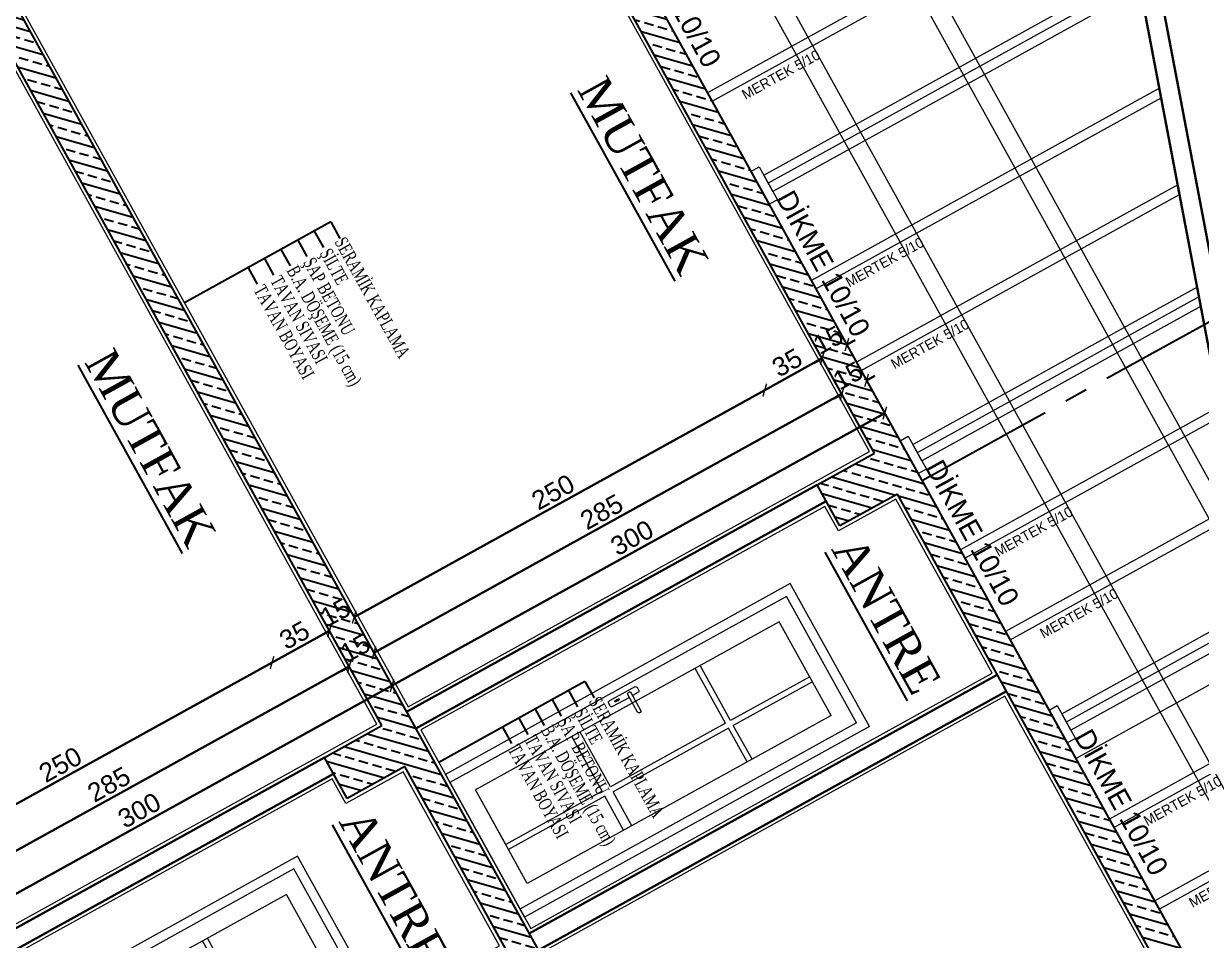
# Model space of a CAD drawing. Header units: millimetres. Extents: x 2232 to 85269, y -3593 to 5869.
# Drawn here: x 6790.8 to 6947.7, y 3427 to 3549.2 of the extents above; entities that cross this region are included whole.
import ezdxf

# ---------------------------------------------------------------- set-up
doc = ezdxf.new("R2010")
doc.units = ezdxf.units.MM
for name, pattern in [('CENTER2', [112.5, 75, -12.5, 12.5, -12.5]), ('DASHDOT2', [12.7, 6.35, -3.175, 0, -3.175]), ('DOTX2', [0.5, 0, -0.5])]:
    doc.linetypes.add(name, pattern=pattern)
for name, color, linetype in [("'YAZI", 7, 'Continuous'), ('DOĞRAMA', 33, 'Continuous'), ('GORUNUS', 125, 'Continuous'), ('poz', 1, 'Continuous'), ('Standart', 7, 'Continuous'), ('Yazi', 7, 'Continuous')]:
    doc.layers.add(name, color=color, linetype=linetype)
for name, color, linetype, lineweight in [('aks', 251, 'DASHDOT2', 35), ('DENIZLIK', 8, 'Continuous', 20), ('duvar', 232, 'Continuous', 30), ('iz', 1, 'DOTX2', 20), ('Kiris', 7, 'Continuous', 30), ('Mertek', 137, 'Continuous', 5), ('sıva iç', 21, 'Continuous', 0), ('yazı', 11, 'Continuous', 20), ('ölçü iç', 170, 'Continuous', 9), ('ÖLÇÜ İÇ', 7, 'Continuous', 9)]:
    doc.layers.add(name, color=color, linetype=linetype, lineweight=lineweight)
doc.styles.get("Standard").update_dxf_attribs({"font": 'arial.ttf'})
doc.styles.add('Times roman', font='times.ttf')
doc.styles.add('UNIVCH', font='times.ttf', dxfattribs={"width": 0.7})
doc.dimstyles.new('zulay iç ölçü', dxfattribs={"dimtxt": 10, "dimasz": 5, "dimexe": 0.18, "dimexo": 0, "dimgap": 2, "dimtad": 3, "dimdec": 0, "dimzin": 0, "dimdsep": 46, "dimtxsty": 'Standard', "dimblk": 'ARCHTICK', "dimcen": 0.09, "dimse1": 1, "dimse2": 1, "dimadec": 0, "dimazin": 0, "dimtfac": 1, "dimtdec": 0, "dimtix": 1, "dimtofl": 0, "dimtmove": 0, "dimatfit": 3, "dimldrblk": 'ARCHTICK', "dimfxl": 1, "dimtolj": 1, "dimtzin": 0, "dimarcsym": 0})
pattern_1 = [(45, (0, 0), (-7.071068, 7.071068), []), (45, (7.071, 0), (-7.071068, 7.071068), [5, -2.5])]

# ---------------------------------------------------------------- blocks, each defined once
blk = doc.blocks.new('IDE1091Entity57')
at = {"layer": 'Standart', "linetype": 'Continuous', "lineweight": -3}
h = blk.add_hatch(dxfattribs=at)
h.set_pattern_fill('ANSI33', color=171, scale=40, style=0)
h.set_pattern_definition(pattern_1)
h.paths.add_polyline_path([(4705, 1335), (4205, 1335), (4205, 1350), (4705, 1350)])
blk = doc.blocks.new('IDE1091Entity60')
at = {"layer": 'Standart', "linetype": 'Continuous', "lineweight": -3}
h = blk.add_hatch(dxfattribs=at)
h.set_pattern_fill('ANSI33', color=171, scale=40, style=0)
h.set_pattern_definition(pattern_1)
h.paths.add_polyline_path([(4205, 1300), (4180, 1300), (4180, 1350), (4205, 1350)])
blk = doc.blocks.new('IDE1091Entity62')
at = {"layer": 'Standart', "linetype": 'Continuous', "lineweight": -3}
h = blk.add_hatch(dxfattribs=at)
h.set_pattern_fill('ANSI33', color=171, scale=40, style=0)
h.set_pattern_definition(pattern_1)
h.paths.add_polyline_path([(4180, 1335), (3755, 1335), (3755, 1350), (4180, 1350)])
blk = doc.blocks.new('IDE1091Entity145')
at = {"layer": 'Standart', "color": 159, "linetype": 'Continuous', "lineweight": -3}
blk.add_lwpolyline([(4205, 1335), (4205, 1300)], dxfattribs=at)
blk = doc.blocks.new('IDE1091Entity146')
at = {"layer": 'Standart', "color": 159, "linetype": 'Continuous', "lineweight": -3}
blk.add_lwpolyline([(4705, 1335), (4205, 1335)], dxfattribs=at)
blk = doc.blocks.new('IDE1091Entity150')
at = {"layer": 'Standart', "color": 159, "linetype": 'Continuous', "lineweight": -3}
blk.add_lwpolyline([(4180, 1300), (4180, 1335)], dxfattribs=at)
blk = doc.blocks.new('IDE1091Entity151')
at = {"layer": 'Standart', "color": 159, "linetype": 'Continuous', "lineweight": -3}
blk.add_lwpolyline([(4205, 1300), (4180, 1300)], dxfattribs=at)
blk = doc.blocks.new('IDE1091Entity155')
at = {"layer": 'Standart', "color": 159, "linetype": 'Continuous', "lineweight": -3}
blk.add_lwpolyline([(3270, 1350), (4760, 1350)], dxfattribs=at)
blk = doc.blocks.new('IDE1091Entity156')
at = {"layer": 'Standart', "color": 159, "linetype": 'Continuous', "lineweight": -3}
blk.add_lwpolyline([(4180, 1335), (3755, 1335)], dxfattribs=at)
blk = doc.blocks.new('tyutyu')
at = {"layer": 'Standart', "color": 159, "linetype": 'Continuous', "lineweight": -3}
blk.add_lwpolyline([(1030696.49, -396462.03), (1032156.49, -396462.03), (1032156.49, -396512.03)], dxfattribs=at)
at = {"layer": 'Standart'}
for name, p in [('IDE1091Entity155', (1027426.49, -397512.03)), ('IDE1091Entity62', (1027426.49, -397512.03)), ('IDE1091Entity60', (1027426.49, -397512.03)), ('IDE1091Entity57', (1027426.49, -397512.03)), ('IDE1091Entity156', (1027426.49, -397512.03)), ('IDE1091Entity150', (1027426.49, -397512.03)), ('IDE1091Entity145', (1027426.49, -397512.03)), ('IDE1091Entity146', (1027426.49, -397512.03)), ('IDE1091Entity151', (1027426.49, -397512.03)), ('IDE1091Entity62', (1027426.49, -397812.03)), ('IDE1091Entity60', (1027426.49, -397812.03)), ('IDE1091Entity57', (1027426.49, -397812.03)), ('IDE1091Entity156', (1027426.49, -397812.03)), ('IDE1091Entity150', (1027426.49, -397812.03)), ('IDE1091Entity145', (1027426.49, -397812.03)), ('IDE1091Entity146', (1027426.49, -397812.03)), ('IDE1091Entity151', (1027426.49, -397812.03))]:
    blk.add_blockref(name, p, dxfattribs=at)
blk = doc.blocks.new('FGDGFDGDF')
at = {"layer": 'DOĞRAMA', "lineweight": 18}
for p, q in [((681226.93, -207243.09), (681226.93, -207453.09)), ((681226.93, -207243.09), (681313.93, -207243.09)), ((681313.93, -207243.09, -0.02), (681313.93, -207453.09)), ((681313.93, -207243.09, -0.02), (681313.93, -207453.09)), ((681231.93, -207248.09), (681231.93, -207453.09)), ((681231.93, -207248.09), (681308.93, -207248.09)), ((681308.93, -207248.09), (681308.93, -207453.09)), ((681241.93, -207258.09), (681241.93, -207443.09, 0.02)), ((681241.93, -207258.09), (681298.93, -207258.09)), ((681262.51, -207258.09), (681262.51, -207306.25)), ((681265.51, -207258.09), (681265.51, -207306.25)), ((681298.93, -207258.09), (681298.93, -207443.09, 0.88)), ((681241.93, -207306.25), (681262.51, -207306.25)), ((681241.93, -207309.25), (681262.51, -207309.25)), ((681262.51, -207309.25), (681262.51, -207379.44)), ((681262.51, -207309.25), (681262.51, -207379.44, 1.01)), ((681265.51, -207306.25), (681298.93, -207306.25)), ((681265.51, -207309.25), (681265.51, -207379.44)), ((681265.51, -207309.25), (681298.93, -207309.25)), ((681265.51, -207309.25), (681265.51, -207379.44, 1.01)), ((681303.4, -207341.22), (681304.9, -207341.22)), ((681292.57, -207346.28), (681292.57, -207346.68)), ((681293.37, -207345.48), (681304.15, -207345.48)), ((681293.37, -207347.48), (681304.15, -207347.48)), ((681302.4, -207342.22), (681302.4, -207345.48)), ((681302.4, -207347.48), (681302.4, -207357.66)), ((681304.95, -207346.28), (681304.95, -207346.68)), ((681305.9, -207342.22), (681305.9, -207357.66)), ((681298.93, -207349.59), (681298.93, -207363.09)), ((681303.88, -207353.91), (681303.83, -207354.26)), ((681304.49, -207353.91), (681304.57, -207354.26)), ((681303.4, -207358.66), (681304.9, -207358.66)), ((681308.93, -207373.09, -0.31), (681308.93, -207453.09)), ((681241.93, -207379.44, -0.84), (681262.51, -207379.44, -0.84)), ((681241.93, -207379.44, -0.84), (681262.51, -207379.44, -0.84)), ((681241.93, -207384.44, -0.84), (681262.66, -207384.44, -0.84)), ((681262.66, -207384.44, -0.84), (681262.66, -207443.09)), ((681265.51, -207379.44, -0.84), (681298.93, -207379.44, -0.84)), ((681265.66, -207384.44, -0.84), (681265.66, -207443.09)), ((681265.66, -207384.44, -0.84), (681298.93, -207384.44, -0.84)), ((681241.93, -207443.09), (681293.93, -207443.09)), ((681241.93, -207443.09), (681262.66, -207443.09)), ((681265.66, -207443.09), (681298.93, -207443.09)), ((681226.93, -207453.09), (681313.93, -207453.09)), ((681308.93, -207453.09), (681226.93, -207453.09)), ((681231.93, -207453.09), (681226.93, -207453.09)), ((681226.93, -207453.09), (681313.93, -207453.09))]:
    blk.add_line(p, q, dxfattribs=at)
blk.add_lwpolyline([(681303.83, -207354.26, 0.012607), (681303.84, -207354.46, 0.072446), (681303.82, -207354.72, 0.071795), (681303.86, -207354.97, 0.083158), (681303.96, -207355.18, 0.146367), (681304.02, -207355.32, 0.132534), (681304.19, -207355.37, 0.233641), (681304.27, -207355.32, 0.106696), (681304.43, -207355.18, 0.083158), (681304.53, -207354.97, 0.071795), (681304.57, -207354.72, 0.072534), (681304.57, -207354.46, 0.012612), (681304.57, -207354.26, 0.114829)], format="xyb", dxfattribs=at)
for centre, radius, start, end in [((681303.4, -207342.22), 1, 90, 180), ((681304.9, -207342.22), 1, 0, 90), ((681293.37, -207346.28), 0.8, 90, 180), ((681293.37, -207346.68), 0.8, 180, 270), ((681304.15, -207346.28), 0.8, 0, 90), ((681304.15, -207346.68), 0.8, 270, 0), ((681304.19, -207353.19), 0.455, 341.59857, 197.78925), ((681303.25, -207353.75), 0.654, 345.10541, 40.00925), ((681305.12, -207353.75), 0.654, 140.51746, 194.89459), ((681303.4, -207357.66), 1, 180, 270), ((681304.9, -207357.66), 1, 270, 0)]:
    blk.add_arc(centre, radius, start, end, dxfattribs=at)
blk = doc.blocks.new('_ArchTick')
at = {"color": 0, "linetype": 'ByBlock', "const_width": 0.15}
blk.add_lwpolyline([(-0.5, -0.5), (0.5, 0.5)], dxfattribs=at)
blk = doc.blocks.new('*D2435')
at = {"layer": 'Defpoints', "color": 0, "transparency": 16777216}
for p in [(661197.5, -126478.54), (661197.5, -126493.54), (661204.5, -126493.54)]:
    blk.add_point(p, dxfattribs=at)
at = {"layer": 'ÖLÇÜ İÇ', "color": 0, "lineweight": -2, "transparency": 16777216}
for p, q in [((661204.5, -126478.54), (661204.5, -126473.54)), ((661204.5, -126493.54), (661204.5, -126498.54))]:
    blk.add_line(p, q, dxfattribs=at)
at = {"layer": 'ÖLÇÜ İÇ', "color": 0, "lineweight": -2, "transparency": 16777216, "xscale": 5, "yscale": 5, "zscale": 5}
for p, rotation in [((661204.5, -126478.54), 270), ((661204.5, -126493.54), 90)]:
    blk.add_blockref('_ArchTick', p, dxfattribs=dict(at, rotation=rotation))
at = {"layer": 'ÖLÇÜ İÇ', "color": 0, "transparency": 16777216, "insert": (661197.5, -126486.04), "char_height": 10, "attachment_point": 5, "rotation": 90}
blk.add_mtext('\\A1;15', dxfattribs=at)
blk = doc.blocks.new('*D2436')
at = {"layer": 'Defpoints', "color": 0, "transparency": 16777216}
for p in [(661197.5, -126493.54), (661177.16, -126528.54), (661204.5, -126528.54)]:
    blk.add_point(p, dxfattribs=at)
at = {"layer": 'ÖLÇÜ İÇ', "color": 0, "lineweight": -2, "transparency": 16777216}
blk.add_line((661204.5, -126493.54), (661204.5, -126528.54), dxfattribs=at)
at = {"layer": 'ÖLÇÜ İÇ', "color": 0, "lineweight": -2, "transparency": 16777216, "xscale": 5, "yscale": 5, "zscale": 5}
for p, rotation in [((661204.5, -126493.54), 90), ((661204.5, -126528.54), 270)]:
    blk.add_blockref('_ArchTick', p, dxfattribs=dict(at, rotation=rotation))
at = {"layer": 'ÖLÇÜ İÇ', "color": 0, "transparency": 16777216, "insert": (661197.5, -126511.04), "char_height": 10, "attachment_point": 5, "rotation": 90}
blk.add_mtext('\\A1;35', dxfattribs=at)
blk = doc.blocks.new('*D2437')
at = {"layer": 'Defpoints', "color": 0, "transparency": 16777216}
for p in [(661177.16, -126528.54), (661187, -126778.54), (661204.5, -126778.54)]:
    blk.add_point(p, dxfattribs=at)
at = {"layer": 'ÖLÇÜ İÇ', "color": 0, "lineweight": -2, "transparency": 16777216}
blk.add_line((661204.5, -126528.54), (661204.5, -126778.54), dxfattribs=at)
at = {"layer": 'ÖLÇÜ İÇ', "color": 0, "lineweight": -2, "transparency": 16777216, "xscale": 5, "yscale": 5, "zscale": 5}
for p, rotation in [((661204.5, -126528.54), 90), ((661204.5, -126778.54), 270)]:
    blk.add_blockref('_ArchTick', p, dxfattribs=dict(at, rotation=rotation))
at = {"layer": 'ÖLÇÜ İÇ', "color": 0, "transparency": 16777216, "insert": (661197.5, -126653.54), "char_height": 10, "attachment_point": 5, "rotation": 90}
blk.add_mtext('\\A1;250', dxfattribs=at)
blk = doc.blocks.new('*D2438')
at = {"layer": 'Defpoints', "color": 0, "transparency": 16777216}
for p in [(661246.19, -126478.54), (661246.19, -126778.54), (661246.19, -126778.54)]:
    blk.add_point(p, dxfattribs=at)
at = {"layer": 'ÖLÇÜ İÇ', "color": 0, "lineweight": -2, "transparency": 16777216}
blk.add_line((661246.19, -126478.54), (661246.19, -126778.54), dxfattribs=at)
at = {"layer": 'ÖLÇÜ İÇ', "color": 0, "lineweight": -2, "transparency": 16777216, "xscale": 5, "yscale": 5, "zscale": 5}
for p, rotation in [((661246.19, -126478.54), 90), ((661246.19, -126778.54), 270)]:
    blk.add_blockref('_ArchTick', p, dxfattribs=dict(at, rotation=rotation))
at = {"layer": 'ÖLÇÜ İÇ', "color": 0, "transparency": 16777216, "insert": (661239.19, -126628.54), "char_height": 10, "attachment_point": 5, "rotation": 90}
blk.add_mtext('\\A1;300', dxfattribs=at)
blk = doc.blocks.new('*D2439')
at = {"layer": 'Defpoints', "color": 0, "transparency": 16777216}
for p in [(661220.99, -126478.54), (661178.88, -126493.54), (661226.24, -126493.54)]:
    blk.add_point(p, dxfattribs=at)
at = {"layer": 'ÖLÇÜ İÇ', "color": 0, "lineweight": -2, "transparency": 16777216}
for p, q in [((661226.24, -126478.54), (661226.24, -126473.54)), ((661226.24, -126493.54), (661226.24, -126498.54))]:
    blk.add_line(p, q, dxfattribs=at)
at = {"layer": 'ÖLÇÜ İÇ', "color": 0, "lineweight": -2, "transparency": 16777216, "xscale": 5, "yscale": 5, "zscale": 5}
for p, rotation in [((661226.24, -126478.54), 270), ((661226.24, -126493.54), 90)]:
    blk.add_blockref('_ArchTick', p, dxfattribs=dict(at, rotation=rotation))
at = {"layer": 'ÖLÇÜ İÇ', "color": 0, "transparency": 16777216, "insert": (661219.24, -126486.04), "char_height": 10, "attachment_point": 5, "rotation": 90}
blk.add_mtext('\\A1;15', dxfattribs=at)
blk = doc.blocks.new('*D2440')
at = {"layer": 'Defpoints', "color": 0, "transparency": 16777216}
for p in [(661178.88, -126493.54), (661226.24, -126778.54), (661226.24, -126778.54)]:
    blk.add_point(p, dxfattribs=at)
at = {"layer": 'ÖLÇÜ İÇ', "color": 0, "lineweight": -2, "transparency": 16777216}
blk.add_line((661226.24, -126493.54), (661226.24, -126778.54), dxfattribs=at)
at = {"layer": 'ÖLÇÜ İÇ', "color": 0, "lineweight": -2, "transparency": 16777216, "xscale": 5, "yscale": 5, "zscale": 5}
for p, rotation in [((661226.24, -126493.54), 90), ((661226.24, -126778.54), 270)]:
    blk.add_blockref('_ArchTick', p, dxfattribs=dict(at, rotation=rotation))
at = {"layer": 'ÖLÇÜ İÇ', "color": 0, "transparency": 16777216, "insert": (661219.24, -126636.04), "char_height": 10, "attachment_point": 5, "rotation": 90}
blk.add_mtext('\\A1;285', dxfattribs=at)
blk = doc.blocks.new('*D2441')
at = {"layer": 'Defpoints', "color": 0, "transparency": 16777216}
for p in [(661197.5, -126778.54), (661197.5, -126793.54), (661204.5, -126793.54)]:
    blk.add_point(p, dxfattribs=at)
at = {"layer": 'ÖLÇÜ İÇ', "color": 0, "lineweight": -2, "transparency": 16777216}
for p, q in [((661204.5, -126778.54), (661204.5, -126773.54)), ((661204.5, -126793.54), (661204.5, -126798.54))]:
    blk.add_line(p, q, dxfattribs=at)
at = {"layer": 'ÖLÇÜ İÇ', "color": 0, "lineweight": -2, "transparency": 16777216, "xscale": 5, "yscale": 5, "zscale": 5}
for p, rotation in [((661204.5, -126778.54), 270), ((661204.5, -126793.54), 90)]:
    blk.add_blockref('_ArchTick', p, dxfattribs=dict(at, rotation=rotation))
at = {"layer": 'ÖLÇÜ İÇ', "color": 0, "transparency": 16777216, "insert": (661197.5, -126786.04), "char_height": 10, "attachment_point": 5, "rotation": 90}
blk.add_mtext('\\A1;15', dxfattribs=at)
blk = doc.blocks.new('*D2442')
at = {"layer": 'Defpoints', "color": 0, "transparency": 16777216}
for p in [(661197.5, -126793.54), (661177.16, -126828.54), (661204.5, -126828.54)]:
    blk.add_point(p, dxfattribs=at)
at = {"layer": 'ÖLÇÜ İÇ', "color": 0, "lineweight": -2, "transparency": 16777216}
blk.add_line((661204.5, -126793.54), (661204.5, -126828.54), dxfattribs=at)
at = {"layer": 'ÖLÇÜ İÇ', "color": 0, "lineweight": -2, "transparency": 16777216, "xscale": 5, "yscale": 5, "zscale": 5}
for p, rotation in [((661204.5, -126793.54), 90), ((661204.5, -126828.54), 270)]:
    blk.add_blockref('_ArchTick', p, dxfattribs=dict(at, rotation=rotation))
at = {"layer": 'ÖLÇÜ İÇ', "color": 0, "transparency": 16777216, "insert": (661197.5, -126811.04), "char_height": 10, "attachment_point": 5, "rotation": 90}
blk.add_mtext('\\A1;35', dxfattribs=at)
blk = doc.blocks.new('*D2443')
at = {"layer": 'Defpoints', "color": 0, "transparency": 16777216}
for p in [(661177.16, -126828.54), (661187, -127078.54), (661204.5, -127078.54)]:
    blk.add_point(p, dxfattribs=at)
at = {"layer": 'ÖLÇÜ İÇ', "color": 0, "lineweight": -2, "transparency": 16777216}
blk.add_line((661204.5, -126828.54), (661204.5, -127078.54), dxfattribs=at)
at = {"layer": 'ÖLÇÜ İÇ', "color": 0, "lineweight": -2, "transparency": 16777216, "xscale": 5, "yscale": 5, "zscale": 5}
for p, rotation in [((661204.5, -126828.54), 90), ((661204.5, -127078.54), 270)]:
    blk.add_blockref('_ArchTick', p, dxfattribs=dict(at, rotation=rotation))
at = {"layer": 'ÖLÇÜ İÇ', "color": 0, "transparency": 16777216, "insert": (661197.5, -126953.54), "char_height": 10, "attachment_point": 5, "rotation": 90}
blk.add_mtext('\\A1;250', dxfattribs=at)
blk = doc.blocks.new('*D2444')
at = {"layer": 'Defpoints', "color": 0, "transparency": 16777216}
for p in [(661246.19, -126778.54), (661246.19, -127078.54), (661246.19, -127078.54)]:
    blk.add_point(p, dxfattribs=at)
at = {"layer": 'ÖLÇÜ İÇ', "color": 0, "lineweight": -2, "transparency": 16777216}
blk.add_line((661246.19, -126778.54), (661246.19, -127078.54), dxfattribs=at)
at = {"layer": 'ÖLÇÜ İÇ', "color": 0, "lineweight": -2, "transparency": 16777216, "xscale": 5, "yscale": 5, "zscale": 5}
for p, rotation in [((661246.19, -126778.54), 90), ((661246.19, -127078.54), 270)]:
    blk.add_blockref('_ArchTick', p, dxfattribs=dict(at, rotation=rotation))
at = {"layer": 'ÖLÇÜ İÇ', "color": 0, "transparency": 16777216, "insert": (661239.19, -126928.54), "char_height": 10, "attachment_point": 5, "rotation": 90}
blk.add_mtext('\\A1;300', dxfattribs=at)
blk = doc.blocks.new('*D2445')
at = {"layer": 'Defpoints', "color": 0, "transparency": 16777216}
for p in [(661220.99, -126478.54), (661178.88, -126493.54), (661226.24, -126493.54)]:
    blk.add_point(p, dxfattribs=at)
at = {"layer": 'ÖLÇÜ İÇ', "color": 0, "lineweight": -2, "transparency": 16777216}
for p, q in [((661226.24, -126478.54), (661226.24, -126473.54)), ((661226.24, -126493.54), (661226.24, -126498.54))]:
    blk.add_line(p, q, dxfattribs=at)
at = {"layer": 'ÖLÇÜ İÇ', "color": 0, "lineweight": -2, "transparency": 16777216, "xscale": 5, "yscale": 5, "zscale": 5}
for p, rotation in [((661226.24, -126478.54), 270), ((661226.24, -126493.54), 90)]:
    blk.add_blockref('_ArchTick', p, dxfattribs=dict(at, rotation=rotation))
at = {"layer": 'ÖLÇÜ İÇ', "color": 0, "transparency": 16777216, "insert": (661219.24, -126486.04), "char_height": 10, "attachment_point": 5, "rotation": 90}
blk.add_mtext('\\A1;15', dxfattribs=at)
blk = doc.blocks.new('*D2446')
at = {"layer": 'Defpoints', "color": 0, "transparency": 16777216}
for p in [(661178.88, -126493.54), (661226.24, -126778.54), (661226.24, -126778.54)]:
    blk.add_point(p, dxfattribs=at)
at = {"layer": 'ÖLÇÜ İÇ', "color": 0, "lineweight": -2, "transparency": 16777216}
blk.add_line((661226.24, -126493.54), (661226.24, -126778.54), dxfattribs=at)
at = {"layer": 'ÖLÇÜ İÇ', "color": 0, "lineweight": -2, "transparency": 16777216, "xscale": 5, "yscale": 5, "zscale": 5}
for p, rotation in [((661226.24, -126493.54), 90), ((661226.24, -126778.54), 270)]:
    blk.add_blockref('_ArchTick', p, dxfattribs=dict(at, rotation=rotation))
at = {"layer": 'ÖLÇÜ İÇ', "color": 0, "transparency": 16777216, "insert": (661219.24, -126636.04), "char_height": 10, "attachment_point": 5, "rotation": 90}
blk.add_mtext('\\A1;285', dxfattribs=at)
blk = doc.blocks.new('*D2451')
at = {"layer": 'Defpoints', "color": 0, "transparency": 16777216}
for p in [(661220.99, -126478.54), (661178.88, -126493.54), (661226.24, -126493.54)]:
    blk.add_point(p, dxfattribs=at)
at = {"layer": 'ÖLÇÜ İÇ', "color": 0, "lineweight": -2, "transparency": 16777216}
for p, q in [((661226.24, -126478.54), (661226.24, -126473.54)), ((661226.24, -126493.54), (661226.24, -126498.54))]:
    blk.add_line(p, q, dxfattribs=at)
at = {"layer": 'ÖLÇÜ İÇ', "color": 0, "lineweight": -2, "transparency": 16777216, "xscale": 5, "yscale": 5, "zscale": 5}
for p, rotation in [((661226.24, -126478.54), 270), ((661226.24, -126493.54), 90)]:
    blk.add_blockref('_ArchTick', p, dxfattribs=dict(at, rotation=rotation))
at = {"layer": 'ÖLÇÜ İÇ', "color": 0, "transparency": 16777216, "insert": (661219.24, -126486.04), "char_height": 10, "attachment_point": 5, "rotation": 90}
blk.add_mtext('\\A1;15', dxfattribs=at)
blk = doc.blocks.new('*D2452')
at = {"layer": 'Defpoints', "color": 0, "transparency": 16777216}
for p in [(661178.88, -126493.54), (661226.24, -126778.54), (661226.24, -126778.54)]:
    blk.add_point(p, dxfattribs=at)
at = {"layer": 'ÖLÇÜ İÇ', "color": 0, "lineweight": -2, "transparency": 16777216}
blk.add_line((661226.24, -126493.54), (661226.24, -126778.54), dxfattribs=at)
at = {"layer": 'ÖLÇÜ İÇ', "color": 0, "lineweight": -2, "transparency": 16777216, "xscale": 5, "yscale": 5, "zscale": 5}
for p, rotation in [((661226.24, -126493.54), 90), ((661226.24, -126778.54), 270)]:
    blk.add_blockref('_ArchTick', p, dxfattribs=dict(at, rotation=rotation))
at = {"layer": 'ÖLÇÜ İÇ', "color": 0, "transparency": 16777216, "insert": (661219.24, -126636.04), "char_height": 10, "attachment_point": 5, "rotation": 90}
blk.add_mtext('\\A1;285', dxfattribs=at)
blk = doc.blocks.new('*D2454')
at = {"layer": 'Defpoints', "color": 0, "transparency": 16777216}
for p in [(661220.99, -126478.54), (661178.88, -126493.54), (661226.24, -126493.54)]:
    blk.add_point(p, dxfattribs=at)
at = {"layer": 'ÖLÇÜ İÇ', "color": 0, "lineweight": -2, "transparency": 16777216}
for p, q in [((661226.24, -126478.54), (661226.24, -126473.54)), ((661226.24, -126493.54), (661226.24, -126498.54))]:
    blk.add_line(p, q, dxfattribs=at)
at = {"layer": 'ÖLÇÜ İÇ', "color": 0, "lineweight": -2, "transparency": 16777216, "xscale": 5, "yscale": 5, "zscale": 5}
for p, rotation in [((661226.24, -126478.54), 270), ((661226.24, -126493.54), 90)]:
    blk.add_blockref('_ArchTick', p, dxfattribs=dict(at, rotation=rotation))
at = {"layer": 'ÖLÇÜ İÇ', "color": 0, "transparency": 16777216, "insert": (661219.24, -126486.04), "char_height": 10, "attachment_point": 5, "rotation": 90}
blk.add_mtext('\\A1;15', dxfattribs=at)
blk = doc.blocks.new('*D2455')
at = {"layer": 'Defpoints', "color": 0, "transparency": 16777216}
for p in [(661178.88, -126493.54), (661226.24, -126778.54), (661226.24, -126778.54)]:
    blk.add_point(p, dxfattribs=at)
at = {"layer": 'ÖLÇÜ İÇ', "color": 0, "lineweight": -2, "transparency": 16777216}
blk.add_line((661226.24, -126493.54), (661226.24, -126778.54), dxfattribs=at)
at = {"layer": 'ÖLÇÜ İÇ', "color": 0, "lineweight": -2, "transparency": 16777216, "xscale": 5, "yscale": 5, "zscale": 5}
for p, rotation in [((661226.24, -126493.54), 90), ((661226.24, -126778.54), 270)]:
    blk.add_blockref('_ArchTick', p, dxfattribs=dict(at, rotation=rotation))
at = {"layer": 'ÖLÇÜ İÇ', "color": 0, "transparency": 16777216, "insert": (661219.24, -126636.04), "char_height": 10, "attachment_point": 5, "rotation": 90}
blk.add_mtext('\\A1;285', dxfattribs=at)
blk = doc.blocks.new('*D2456')
at = {"layer": 'Defpoints', "color": 0, "transparency": 16777216}
for p in [(661220.99, -126478.54), (661178.88, -126493.54), (661226.24, -126493.54)]:
    blk.add_point(p, dxfattribs=at)
at = {"layer": 'ÖLÇÜ İÇ', "color": 0, "lineweight": -2, "transparency": 16777216}
for p, q in [((661226.24, -126478.54), (661226.24, -126473.54)), ((661226.24, -126493.54), (661226.24, -126498.54))]:
    blk.add_line(p, q, dxfattribs=at)
at = {"layer": 'ÖLÇÜ İÇ', "color": 0, "lineweight": -2, "transparency": 16777216, "xscale": 5, "yscale": 5, "zscale": 5}
for p, rotation in [((661226.24, -126478.54), 270), ((661226.24, -126493.54), 90)]:
    blk.add_blockref('_ArchTick', p, dxfattribs=dict(at, rotation=rotation))
at = {"layer": 'ÖLÇÜ İÇ', "color": 0, "transparency": 16777216, "insert": (661219.24, -126486.04), "char_height": 10, "attachment_point": 5, "rotation": 90}
blk.add_mtext('\\A1;15', dxfattribs=at)
blk = doc.blocks.new('*D2457')
at = {"layer": 'Defpoints', "color": 0, "transparency": 16777216}
for p in [(661178.88, -126493.54), (661226.24, -126778.54), (661226.24, -126778.54)]:
    blk.add_point(p, dxfattribs=at)
at = {"layer": 'ÖLÇÜ İÇ', "color": 0, "lineweight": -2, "transparency": 16777216}
blk.add_line((661226.24, -126493.54), (661226.24, -126778.54), dxfattribs=at)
at = {"layer": 'ÖLÇÜ İÇ', "color": 0, "lineweight": -2, "transparency": 16777216, "xscale": 5, "yscale": 5, "zscale": 5}
for p, rotation in [((661226.24, -126493.54), 90), ((661226.24, -126778.54), 270)]:
    blk.add_blockref('_ArchTick', p, dxfattribs=dict(at, rotation=rotation))
at = {"layer": 'ÖLÇÜ İÇ', "color": 0, "transparency": 16777216, "insert": (661219.24, -126636.04), "char_height": 10, "attachment_point": 5, "rotation": 90}
blk.add_mtext('\\A1;285', dxfattribs=at)
blk = doc.blocks.new('*D2458')
at = {"layer": 'Defpoints', "color": 0, "transparency": 16777216}
for p in [(661220.99, -126478.54), (661178.88, -126493.54), (661226.24, -126493.54)]:
    blk.add_point(p, dxfattribs=at)
at = {"layer": 'ÖLÇÜ İÇ', "color": 0, "lineweight": -2, "transparency": 16777216}
for p, q in [((661226.24, -126478.54), (661226.24, -126473.54)), ((661226.24, -126493.54), (661226.24, -126498.54))]:
    blk.add_line(p, q, dxfattribs=at)
at = {"layer": 'ÖLÇÜ İÇ', "color": 0, "lineweight": -2, "transparency": 16777216, "xscale": 5, "yscale": 5, "zscale": 5}
for p, rotation in [((661226.24, -126478.54), 270), ((661226.24, -126493.54), 90)]:
    blk.add_blockref('_ArchTick', p, dxfattribs=dict(at, rotation=rotation))
at = {"layer": 'ÖLÇÜ İÇ', "color": 0, "transparency": 16777216, "insert": (661219.24, -126486.04), "char_height": 10, "attachment_point": 5, "rotation": 90}
blk.add_mtext('\\A1;15', dxfattribs=at)
blk = doc.blocks.new('*D2459')
at = {"layer": 'Defpoints', "color": 0, "transparency": 16777216}
for p in [(661178.88, -126493.54), (661226.24, -126778.54), (661226.24, -126778.54)]:
    blk.add_point(p, dxfattribs=at)
at = {"layer": 'ÖLÇÜ İÇ', "color": 0, "lineweight": -2, "transparency": 16777216}
blk.add_line((661226.24, -126493.54), (661226.24, -126778.54), dxfattribs=at)
at = {"layer": 'ÖLÇÜ İÇ', "color": 0, "lineweight": -2, "transparency": 16777216, "xscale": 5, "yscale": 5, "zscale": 5}
for p, rotation in [((661226.24, -126493.54), 90), ((661226.24, -126778.54), 270)]:
    blk.add_blockref('_ArchTick', p, dxfattribs=dict(at, rotation=rotation))
at = {"layer": 'ÖLÇÜ İÇ', "color": 0, "transparency": 16777216, "insert": (661219.24, -126636.04), "char_height": 10, "attachment_point": 5, "rotation": 90}
blk.add_mtext('\\A1;285', dxfattribs=at)
blk = doc.blocks.new('*D2460')
at = {"layer": 'Defpoints', "color": 0, "transparency": 16777216}
for p in [(661220.99, -126778.54), (661178.88, -126793.54), (661226.24, -126793.54)]:
    blk.add_point(p, dxfattribs=at)
at = {"layer": 'ÖLÇÜ İÇ', "color": 0, "lineweight": -2, "transparency": 16777216}
for p, q in [((661226.24, -126778.54), (661226.24, -126773.54)), ((661226.24, -126793.54), (661226.24, -126798.54))]:
    blk.add_line(p, q, dxfattribs=at)
at = {"layer": 'ÖLÇÜ İÇ', "color": 0, "lineweight": -2, "transparency": 16777216, "xscale": 5, "yscale": 5, "zscale": 5}
for p, rotation in [((661226.24, -126778.54), 270), ((661226.24, -126793.54), 90)]:
    blk.add_blockref('_ArchTick', p, dxfattribs=dict(at, rotation=rotation))
at = {"layer": 'ÖLÇÜ İÇ', "color": 0, "transparency": 16777216, "insert": (661219.24, -126786.04), "char_height": 10, "attachment_point": 5, "rotation": 90}
blk.add_mtext('\\A1;15', dxfattribs=at)
blk = doc.blocks.new('*D2461')
at = {"layer": 'Defpoints', "color": 0, "transparency": 16777216}
for p in [(661178.88, -126793.54), (661226.24, -127078.54), (661226.24, -127078.54)]:
    blk.add_point(p, dxfattribs=at)
at = {"layer": 'ÖLÇÜ İÇ', "color": 0, "lineweight": -2, "transparency": 16777216}
blk.add_line((661226.24, -126793.54), (661226.24, -127078.54), dxfattribs=at)
at = {"layer": 'ÖLÇÜ İÇ', "color": 0, "lineweight": -2, "transparency": 16777216, "xscale": 5, "yscale": 5, "zscale": 5}
for p, rotation in [((661226.24, -126793.54), 90), ((661226.24, -127078.54), 270)]:
    blk.add_blockref('_ArchTick', p, dxfattribs=dict(at, rotation=rotation))
at = {"layer": 'ÖLÇÜ İÇ', "color": 0, "transparency": 16777216, "insert": (661219.24, -126936.04), "char_height": 10, "attachment_point": 5, "rotation": 90}
blk.add_mtext('\\A1;285', dxfattribs=at)
blk = doc.blocks.new('DFGFDGHN')
at = {"layer": 'ÖLÇÜ İÇ'}
for base, p1, p2, picture, middle in [((661226.24, -126493.54), (661220.99, -126478.54), (661178.88, -126493.54), '*D2439', (661219.24, -126486.04)), ((661226.24, -126493.54), (661220.99, -126478.54), (661178.88, -126493.54), '*D2445', (661219.24, -126486.04)), ((661226.24, -126493.54), (661220.99, -126478.54), (661178.88, -126493.54), '*D2451', (661219.24, -126486.04)), ((661226.24, -126493.54), (661220.99, -126478.54), (661178.88, -126493.54), '*D2454', (661219.24, -126486.04)), ((661226.24, -126493.54), (661220.99, -126478.54), (661178.88, -126493.54), '*D2456', (661219.24, -126486.04)), ((661226.24, -126493.54), (661220.99, -126478.54), (661178.88, -126493.54), '*D2458', (661219.24, -126486.04)), ((661204.5, -126493.54), (661197.5, -126478.54), (661197.5, -126493.54), '*D2435', (661197.5, -126486.04)), ((661246.19, -126778.54), (661246.19, -126478.54), (661246.19, -126778.54), '*D2438', (661239.19, -126628.54)), ((661204.5, -126528.54), (661197.5, -126493.54), (661177.16, -126528.54), '*D2436', (661197.5, -126511.04)), ((661204.5, -126778.54), (661177.16, -126528.54), (661187, -126778.54), '*D2437', (661197.5, -126653.54)), ((661226.24, -126793.54), (661220.99, -126778.54), (661178.88, -126793.54), '*D2460', (661219.24, -126786.04)), ((661204.5, -126793.54), (661197.5, -126778.54), (661197.5, -126793.54), '*D2441', (661197.5, -126786.04)), ((661246.19, -127078.54), (661246.19, -126778.54), (661246.19, -127078.54), '*D2444', (661239.19, -126928.54)), ((661204.5, -126828.54), (661197.5, -126793.54), (661177.16, -126828.54), '*D2442', (661197.5, -126811.04)), ((661204.5, -127078.54), (661177.16, -126828.54), (661187, -127078.54), '*D2443', (661197.5, -126953.54))]:
    dim = blk.add_linear_dim(base=base, p1=p1, p2=p2, angle=90, dimstyle='zulay iç ölçü', dxfattribs=at)
    dim.commit()
    dim.dimension.update_dxf_attribs({"geometry": picture, "text_midpoint": middle})
for base, p1, p2, picture, middle in [((661226.24, -126778.54), (661178.88, -126493.54), (661226.24, -126778.54), '*D2440', (661219.24, -126636.04)), ((661226.24, -126778.54), (661178.88, -126493.54), (661226.24, -126778.54), '*D2446', (661219.24, -126636.04)), ((661226.24, -126778.54), (661178.88, -126493.54), (661226.24, -126778.54), '*D2452', (661219.24, -126636.04)), ((661226.24, -126778.54), (661178.88, -126493.54), (661226.24, -126778.54), '*D2455', (661219.24, -126636.04)), ((661226.24, -126778.54), (661178.88, -126493.54), (661226.24, -126778.54), '*D2457', (661219.24, -126636.04)), ((661226.24, -126778.54), (661178.88, -126493.54), (661226.24, -126778.54), '*D2459', (661219.24, -126636.04)), ((661226.24, -127078.54), (661178.88, -126793.54), (661226.24, -127078.54), '*D2461', (661219.24, -126936.04))]:
    dim = blk.add_linear_dim(base=base, p1=p1, p2=p2, angle=90, dimstyle='zulay iç ölçü', override={"dimtmove": 1}, dxfattribs=at)
    dim.commit()
    dim.dimension.update_dxf_attribs({"geometry": picture, "text_midpoint": middle})
blk = doc.blocks.new('TTRYRTY')
at = {"layer": 'aks', "color": 251, "linetype": 'CENTER2', "lineweight": -3}
blk.add_lwpolyline([(1241056.19, -409089.54), (1241056.19, -408545.43)], dxfattribs=at)
at = {"layer": 'DENIZLIK'}
for p, q in [((1240877.97, -408859.1, 1163.75), (1240877.97, -409084.57, 1163.75)), ((1241042.01, -408912.76, 1163.75), (1241042.01, -409084.57, 1163.75)), ((1241206.04, -408966.74, 1163.75), (1241206.04, -409084.57, 1163.75))]:
    blk.add_line(p, q, dxfattribs=at)
at = {"layer": 'DENIZLIK', "elevation": 1163.75}
for points in [[(1240882.97, -408860.75), (1240882.97, -409084.57), (1240872.97, -409084.57), (1240872.97, -408857.46)], [(1241047.01, -408914.4), (1241047.01, -409084.57), (1241037.01, -409084.57), (1241037.01, -408911.11)], [(1241211.04, -408968.39), (1241211.04, -409084.57), (1241201.04, -409084.57), (1241201.04, -408965.1)]]:
    blk.add_lwpolyline(points, dxfattribs=at)
for points in [[(1240867.97, -409084.57), (1240887.97, -409084.57), (1240887.97, -409089.57), (1240867.97, -409089.57)], [(1241032.01, -409084.57), (1241052.01, -409084.57), (1241052.01, -409089.57), (1241032.01, -409089.57)], [(1241196.04, -409084.57), (1241216.04, -409084.57), (1241216.04, -409089.57), (1241196.04, -409089.57)]]:
    blk.add_lwpolyline(points, close=True, dxfattribs=at)
at = {"layer": 'duvar'}
for p, q in [((1241166.19, -409389.54), (1241166.19, -409104.54)), ((1241176.19, -409389.54), (1241176.19, -409104.54)), ((1241031.19, -409389.54), (1241031.19, -409139.54)), ((1241041.19, -409389.54), (1241041.19, -409139.54)), ((1241031.19, -409689.54), (1241031.19, -409439.54)), ((1241041.19, -409689.54), (1241041.19, -409439.54))]:
    blk.add_line(p, q, dxfattribs=at)
at = {"layer": 'GORUNUS', "lineweight": 30}
for points in [[(1236821.19, -409089.54), (1237582.62, -408839.31), (1240849.76, -408839.31), (1241611.19, -409089.54)], [(1236853.22, -409089.54), (1237584.22, -408849.31), (1240848.16, -408849.31), (1241579.16, -409089.54)]]:
    blk.add_lwpolyline(points, dxfattribs=at)
at = {"layer": 'iz', "ltscale": 50}
for p, q in [((1241581.19, -409089.54), (1236851.19, -409089.54)), ((1241581.19, -409389.54), (1236851.19, -409389.54))]:
    blk.add_line(p, q, dxfattribs=at)
at = {"layer": 'Mertek', "elevation": 1794.87}
for points in [[(1240820.18, -408849.31), (1240820.18, -409089.54)], [(1240825.18, -409089.54), (1240825.18, -408849.31)], [(1240934.39, -408877.65), (1240934.39, -409089.54)], [(1240939.39, -409089.54), (1240939.39, -408879.29)], [(1240984.22, -408894.02), (1240984.22, -409089.54)], [(1240989.22, -409089.54), (1240989.22, -408895.66)], [(1241098.43, -408931.33), (1241098.43, -409089.54)], [(1241103.43, -409089.54), (1241103.43, -408932.97)], [(1241148.25, -408947.72), (1241148.25, -409089.54)], [(1241153.25, -409089.54), (1241153.25, -408949.37)], [(1241262.46, -408985.31), (1241262.46, -409089.54)], [(1241267.46, -409089.54), (1241267.46, -408986.96)], [(1241312.29, -409001.71), (1241312.29, -409089.54)], [(1241317.29, -409089.54), (1241317.29, -409003.36)]]:
    blk.add_lwpolyline(points, dxfattribs=at)
at = {"layer": 'poz'}
for p, q in [((1240783.15, -409298.54), (1240783.15, -409387.54)), ((1240783.15, -409298.54), (1240793.15, -409298.54)), ((1241063, -409298.54), (1241063, -409387.54)), ((1241063, -409298.54), (1241073, -409298.54)), ((1240783.15, -409308.54), (1240793.15, -409308.54)), ((1241063, -409308.54), (1241073, -409308.54)), ((1240783.15, -409318.54), (1240793.15, -409318.54)), ((1241063, -409318.54), (1241073, -409318.54)), ((1240783.15, -409328.85), (1240793.15, -409328.85)), ((1241063, -409328.85), (1241073, -409328.85)), ((1240783.15, -409338.85), (1240793.15, -409338.85)), ((1241063, -409338.85), (1241073, -409338.85)), ((1240783.15, -409348.85), (1240793.15, -409348.85)), ((1241063, -409348.85), (1241073, -409348.85))]:
    blk.add_line(p, q, dxfattribs=at)
at = {"layer": 'sıva iç', "elevation": 1163.75}
for points in [[(1240141.19, -408955.63), (1241171.7, -408955.63)], [(1240141.19, -408965.63), (1241202.13, -408965.63)], [(1240141.19, -409028.35), (1241392.97, -409028.35)], [(1240141.19, -409038.35), (1241423.4, -409038.35)]]:
    blk.add_lwpolyline(points, dxfattribs=at)
at = {"layer": 'sıva iç'}
for points in [[(1241029.19, -409139.54), (1241029.19, -409106.54), (1240608.19, -409106.54), (1240608.19, -409141.54), (1240593.19, -409141.54), (1240593.19, -409387.54), (1241029.19, -409387.54)], [(1241164.19, -409106.54), (1241058.19, -409106.54), (1241058.19, -409141.54), (1241043.19, -409141.54), (1241043.19, -409387.54), (1241164.19, -409387.54)], [(1241559.19, -409141.54), (1241554.19, -409141.54), (1241554.19, -409106.54), (1241178.19, -409106.54), (1241178.19, -409387.54), (1241559.19, -409387.54)], [(1241029.19, -409439.54), (1241029.19, -409406.54), (1240608.19, -409406.54), (1240608.19, -409441.54), (1240593.19, -409441.54), (1240593.19, -409687.54), (1241029.19, -409687.54)], [(1241164.19, -409406.54), (1241058.19, -409406.54), (1241058.19, -409441.54), (1241043.19, -409441.54), (1241043.19, -409687.54), (1241164.19, -409687.54)]]:
    blk.add_lwpolyline(points, close=True, dxfattribs=at)
at = {"layer": 'yazı'}
blk.add_line((1241225.43, -409089.54), (1241225.43, -408718.4, 0.38), dxfattribs=at)
at = {"layer": 'Kiris'}
blk.add_blockref('tyutyu', (209424.7, -12927.52), dxfattribs=at)
at = {"layer": 'Kiris', "xscale": -1}
for p in [(1922384.25, -201934.46), (1922384.25, -202234.46)]:
    blk.add_blockref('FGDGFDGDF', p, dxfattribs=at)
at = {"layer": 'ölçü iç', "lineweight": 30}
blk.add_blockref('DFGFDGHN', (579768.97, -282611), dxfattribs=at)
at = {"layer": "'YAZI", "char_height": 4.8, "attachment_point": 7, "rotation": 90}
for insert in [(1240833.32, -409084.69, 2110.22), (1240947.53, -409084.69, 2110.22), (1240997.35, -409084.69, 2110.22), (1241111.56, -409084.69, 2110.22), (1241161.39, -409084.69, 2110.22), (1241275.6, -409084.69, 2110.22), (1241325.42, -409084.69, 2110.22)]:
    blk.add_mtext_dynamic_manual_height_columns('\\A1;\\pxqc;{\\fBahnschrift SemiLight|b0|i0|c162|p34;\\H1.125x;MERTEK 5/10}', width=68.0577, gutter_width=25, heights=[0], dxfattribs=dict(at, insert=insert))
at = {"layer": "'YAZI", "char_height": 9.6, "attachment_point": 1}
for insert in [(1240697.52, -409074.18, 1163.75), (1240861.56, -409074.18, 1163.75), (1241025.6, -409074.18, 1163.75), (1241189.63, -409074.18, 1163.75)]:
    blk.add_mtext_dynamic_manual_height_columns('\\A1;\\pxqc;{\\fBahnschrift SemiLight|b0|i0|c162|p34;\\H1.125x;DİKME 10/10}', width=136.1154, gutter_width=50, heights=[0], dxfattribs=dict(at, insert=insert))
at = {"layer": 'Yazi', "style": 'Times roman'}
for s, p in [('%%UMUTFAK', (1240784.75, -409149.75)), ('%%UANTRE', (1241064.6, -409149.75)), ('%%UMUTFAK', (1240784.75, -409449.75)), ('%%UANTRE', (1241064.6, -409449.75))]:
    blk.add_text(s, height=17.991, dxfattribs=at).set_placement(p)
at = {"layer": 'Yazi', "style": 'UNIVCH', "width": 0.7}
for s, height, p in [('SERAMİK KAPLAMA', 6.9984, (1240793.3, -409302.05)), ('SERAMİK KAPLAMA', 6.9984, (1241073.15, -409302.05)), ('ŞİLTE', 6.998, (1240794.73, -409311.87)), ('ŞİLTE', 6.998, (1241074.58, -409311.87)), ('ŞAP BETONU', 6.998, (1240794.73, -409321.96)), ('ŞAP BETONU', 6.998, (1241074.58, -409321.96)), ('B.A. DÖŞEME (15 cm)', 6.9984, (1240794.21, -409331.8)), ('B.A. DÖŞEME (15 cm)', 6.9984, (1241074.06, -409331.8)), ('TAVAN SIVASI', 6.9984, (1240794.73, -409342)), ('TAVAN SIVASI', 6.9984, (1241074.58, -409342)), ('TAVAN BOYASI', 6.9984, (1240794.73, -409352.17)), ('TAVAN BOYASI', 6.9984, (1241074.58, -409352.17))]:
    blk.add_text(s, height=height, dxfattribs=at).set_placement(p)
blk = doc.blocks.new('RRRR')
at = {"layer": 'sıva iç', "rotation": 298.9508757840127}
blk.add_blockref('TTRYRTY', (892692.82, 843877.26), dxfattribs=at)

msp = doc.modelspace()

# ---------------------------------------------------------------- block references
at = {"layer": 'ÖLÇÜ İÇ', "xscale": 0.25, "yscale": 0.25, "zscale": 0.25}
msp.add_blockref('RRRR', (-276957.06, 113516.85), dxfattribs=at)

doc.saveas('drawing.dxf')
